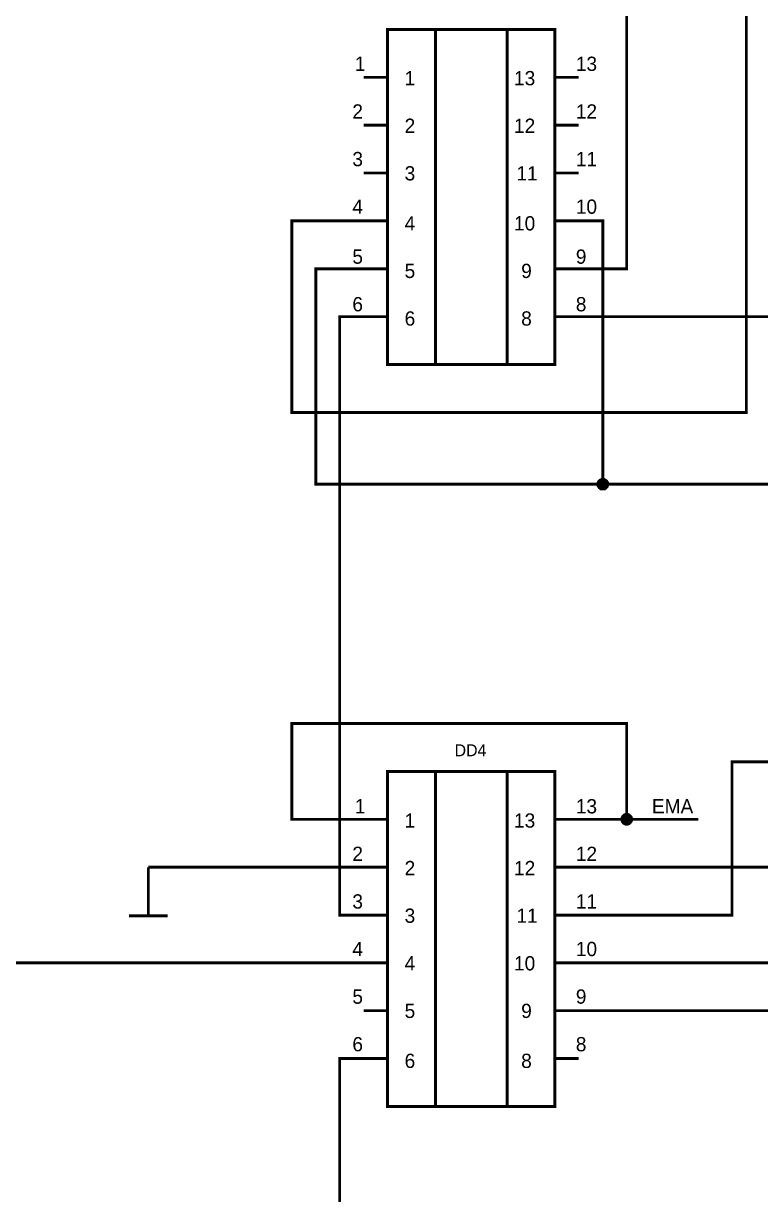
# Model space of a CAD drawing. Header units: millimetres. Extents: x 0 to 841, y 0 to 594.
# Drawn here: x 182 to 259.1, y 110.8 to 233.1 of the extents above; entities that cross this region are included whole.
import ezdxf

# ---------------------------------------------------------------- set-up
doc = ezdxf.new("R2010")
doc.units = ezdxf.units.MM
doc.layers.add('Sheet', color=255, linetype='Continuous')

msp = doc.modelspace()

# ---------------------------------------------------------------- linework, layer by layer
at = {"layer": 'Sheet', "const_width": 0.3}
for points in [[(247.56, 314.99), (265.06, 314.99), (265.06, 134.99), (240.06, 134.99)], [(240.06, 130), (260.06, 130), (260.06, 157.49), (405.02, 157.49), (405.02, 300), (392.52, 300)], [(332.53, 295), (337.53, 295), (337.53, 202.49), (337.53, 107.49), (302.55, 107.49), (215.08, 107.49), (215.08, 125), (217.58, 125)], [(177.59, 274.99), (177.59, 134.99), (217.58, 134.99)], [(305.05, 269.99), (305.05, 242.49), (260.06, 242.49), (260.06, 202.49), (240.06, 202.49)], [(220.08, 264.99), (210.08, 264.99), (210.08, 237.49), (245.06, 237.49), (245.06, 207.5), (240.06, 207.5)], [(240.06, 139.99), (256.06, 139.99), (256.06, 155.99), (413.51, 155.99), (413.51, 264.99)], [(242.56, 255), (257.56, 255), (257.56, 250), (257.56, 192.49), (210.08, 192.49), (210.08, 212.5), (217.58, 212.5)], [(225.08, 232.49), (225.08, 197.49)], [(232.58, 232.49), (232.58, 197.49)], [(220.08, 227.49), (217.58, 227.49)], [(237.56, 227.49), (240.06, 227.49)], [(220.08, 222.49), (217.58, 222.49)], [(237.56, 222.49), (240.06, 222.49)], [(220.08, 217.5), (217.58, 217.5)], [(237.56, 217.5), (240.06, 217.5)], [(217.58, 207.5), (212.58, 207.5), (212.58, 184.99), (242.56, 184.99), (270.06, 184.99), (270.06, 212.5), (280.05, 212.5)], [(220.08, 212.5), (217.58, 212.5)], [(237.56, 212.5), (240.06, 212.5)], [(240.06, 212.5), (242.56, 212.5), (242.56, 184.99)], [(220.08, 207.5), (217.58, 207.5)], [(237.56, 207.5), (240.06, 207.5)], [(217.58, 139.99), (215.08, 139.99), (215.08, 202.49), (217.58, 202.49)], [(220.08, 202.49), (217.58, 202.49)], [(237.56, 202.49), (240.06, 202.49)], [(242.07, 184.99), (242.07, 185.02), (242.07, 185.03), (242.07, 185.07), (242.08, 185.1), (242.08, 185.11), (242.08, 185.14), (242.1, 185.16), (242.1, 185.19), (242.11, 185.21), (242.13, 185.24), (242.14, 185.25), (242.14, 185.27), (242.16, 185.3), (242.18, 185.31), (242.19, 185.33), (242.21, 185.35), (242.22, 185.36), (242.25, 185.38), (242.27, 185.39), (242.28, 185.41), (242.3, 185.42), (242.33, 185.44), (242.35, 185.45), (242.36, 185.45), (242.39, 185.47), (242.41, 185.47), (242.44, 185.49), (242.46, 185.49), (242.49, 185.5), (242.52, 185.5), (242.53, 185.5), (242.56, 185.5)], [(242.07, 184.99), (242.07, 185.02), (242.07, 185.03), (242.07, 185.07), (242.08, 185.1), (242.08, 185.11), (242.08, 185.14), (242.1, 185.16), (242.1, 185.19), (242.11, 185.21), (242.13, 185.24), (242.14, 185.25), (242.14, 185.27), (242.16, 185.3), (242.18, 185.31), (242.19, 185.33), (242.21, 185.35), (242.22, 185.36), (242.25, 185.38), (242.27, 185.39), (242.28, 185.41), (242.3, 185.42), (242.33, 185.44), (242.35, 185.45), (242.36, 185.45), (242.39, 185.47), (242.41, 185.47), (242.44, 185.49), (242.46, 185.49), (242.49, 185.5), (242.52, 185.5), (242.53, 185.5), (242.56, 185.5)], [(242.07, 184.99), (242.07, 185.02), (242.07, 185.03), (242.07, 185.07), (242.08, 185.1), (242.08, 185.11), (242.08, 185.14), (242.1, 185.16), (242.1, 185.19), (242.11, 185.21), (242.13, 185.24), (242.14, 185.25), (242.14, 185.27), (242.16, 185.3), (242.18, 185.31), (242.19, 185.33), (242.21, 185.35), (242.22, 185.36), (242.25, 185.38), (242.27, 185.39), (242.28, 185.41), (242.3, 185.42), (242.33, 185.44), (242.35, 185.45), (242.36, 185.45), (242.39, 185.47), (242.41, 185.47), (242.44, 185.49), (242.46, 185.49), (242.49, 185.5), (242.52, 185.5), (242.53, 185.5), (242.56, 185.5)], [(242.07, 184.99), (242.07, 185.02), (242.07, 185.03), (242.07, 185.07), (242.08, 185.1), (242.08, 185.11), (242.08, 185.14), (242.1, 185.16), (242.1, 185.19), (242.11, 185.21), (242.13, 185.24), (242.14, 185.25), (242.14, 185.27), (242.16, 185.3), (242.18, 185.31), (242.19, 185.33), (242.21, 185.35), (242.22, 185.36), (242.25, 185.38), (242.27, 185.39), (242.28, 185.41), (242.3, 185.42), (242.33, 185.44), (242.35, 185.45), (242.36, 185.45), (242.39, 185.47), (242.41, 185.47), (242.44, 185.49), (242.46, 185.49), (242.49, 185.5), (242.52, 185.5), (242.53, 185.5), (242.56, 185.5)], [(242.07, 184.99), (242.07, 185.02), (242.07, 185.03), (242.07, 185.07), (242.08, 185.1), (242.08, 185.11), (242.08, 185.14), (242.1, 185.16), (242.1, 185.19), (242.11, 185.21), (242.13, 185.24), (242.14, 185.25), (242.14, 185.27), (242.16, 185.3), (242.18, 185.31), (242.19, 185.33), (242.21, 185.35), (242.22, 185.36), (242.25, 185.38), (242.27, 185.39), (242.28, 185.41), (242.3, 185.42), (242.33, 185.44), (242.35, 185.45), (242.36, 185.45), (242.39, 185.47), (242.41, 185.47), (242.44, 185.49), (242.46, 185.49), (242.49, 185.5), (242.52, 185.5), (242.53, 185.5), (242.56, 185.5)], [(242.07, 184.99), (242.07, 185.02), (242.07, 185.03), (242.07, 185.07), (242.08, 185.1), (242.08, 185.11), (242.08, 185.14), (242.1, 185.16), (242.1, 185.19), (242.11, 185.21), (242.13, 185.24), (242.14, 185.25), (242.14, 185.27), (242.16, 185.3), (242.18, 185.31), (242.19, 185.33), (242.21, 185.35), (242.22, 185.36), (242.25, 185.38), (242.27, 185.39), (242.28, 185.41), (242.3, 185.42), (242.33, 185.44), (242.35, 185.45), (242.36, 185.45), (242.39, 185.47), (242.41, 185.47), (242.44, 185.49), (242.46, 185.49), (242.49, 185.5), (242.52, 185.5), (242.53, 185.5), (242.56, 185.5)], [(242.07, 184.99), (242.07, 185.02), (242.07, 185.03), (242.07, 185.07), (242.08, 185.1), (242.08, 185.11), (242.08, 185.14), (242.1, 185.16), (242.1, 185.19), (242.11, 185.21), (242.13, 185.24), (242.14, 185.25), (242.14, 185.27), (242.16, 185.3), (242.18, 185.31), (242.19, 185.33), (242.21, 185.35), (242.22, 185.36), (242.25, 185.38), (242.27, 185.39), (242.28, 185.41), (242.3, 185.42), (242.33, 185.44), (242.35, 185.45), (242.36, 185.45), (242.39, 185.47), (242.41, 185.47), (242.44, 185.49), (242.46, 185.49), (242.49, 185.5), (242.52, 185.5), (242.53, 185.5), (242.56, 185.5)], [(242.07, 184.99), (242.07, 185.02), (242.07, 185.03), (242.07, 185.07), (242.08, 185.1), (242.08, 185.11), (242.08, 185.14), (242.1, 185.16), (242.1, 185.19), (242.11, 185.21), (242.13, 185.24), (242.14, 185.25), (242.14, 185.27), (242.16, 185.3), (242.18, 185.31), (242.19, 185.33), (242.21, 185.35), (242.22, 185.36), (242.25, 185.38), (242.27, 185.39), (242.28, 185.41), (242.3, 185.42), (242.33, 185.44), (242.35, 185.45), (242.36, 185.45), (242.39, 185.47), (242.41, 185.47), (242.44, 185.49), (242.46, 185.49), (242.49, 185.5), (242.52, 185.5), (242.53, 185.5), (242.56, 185.5)], [(242.56, 184.49), (242.53, 184.49), (242.52, 184.49), (242.49, 184.49), (242.46, 184.51), (242.44, 184.51), (242.41, 184.51), (242.39, 184.52), (242.36, 184.52), (242.35, 184.54), (242.33, 184.55), (242.3, 184.57), (242.28, 184.57), (242.27, 184.58), (242.25, 184.6), (242.22, 184.62), (242.21, 184.63), (242.19, 184.65), (242.18, 184.68), (242.16, 184.69), (242.14, 184.71), (242.14, 184.72), (242.13, 184.76), (242.11, 184.77), (242.1, 184.79), (242.1, 184.82), (242.08, 184.83), (242.08, 184.86), (242.08, 184.88), (242.07, 184.91), (242.07, 184.94), (242.07, 184.96), (242.07, 184.99)], [(242.07, 184.99), (242.07, 184.99)], [(242.56, 184.49), (242.53, 184.49), (242.52, 184.49), (242.49, 184.49), (242.46, 184.51), (242.44, 184.51), (242.41, 184.51), (242.39, 184.52), (242.36, 184.52), (242.35, 184.54), (242.33, 184.55), (242.3, 184.57), (242.28, 184.57), (242.27, 184.58), (242.25, 184.6), (242.22, 184.62), (242.21, 184.63), (242.19, 184.65), (242.18, 184.68), (242.16, 184.69), (242.14, 184.71), (242.14, 184.72), (242.13, 184.76), (242.11, 184.77), (242.1, 184.79), (242.1, 184.82), (242.08, 184.83), (242.08, 184.86), (242.08, 184.88), (242.07, 184.91), (242.07, 184.94), (242.07, 184.96), (242.07, 184.99)], [(242.07, 184.99), (242.07, 184.99)], [(242.56, 184.49), (242.53, 184.49), (242.52, 184.49), (242.49, 184.49), (242.46, 184.51), (242.44, 184.51), (242.41, 184.51), (242.39, 184.52), (242.36, 184.52), (242.35, 184.54), (242.33, 184.55), (242.3, 184.57), (242.28, 184.57), (242.27, 184.58), (242.25, 184.6), (242.22, 184.62), (242.21, 184.63), (242.19, 184.65), (242.18, 184.68), (242.16, 184.69), (242.14, 184.71), (242.14, 184.72), (242.13, 184.76), (242.11, 184.77), (242.1, 184.79), (242.1, 184.82), (242.08, 184.83), (242.08, 184.86), (242.08, 184.88), (242.07, 184.91), (242.07, 184.94), (242.07, 184.96), (242.07, 184.99)], [(242.07, 184.99), (242.07, 184.99)], [(242.56, 184.49), (242.53, 184.49), (242.52, 184.49), (242.49, 184.49), (242.46, 184.51), (242.44, 184.51), (242.41, 184.51), (242.39, 184.52), (242.36, 184.52), (242.35, 184.54), (242.33, 184.55), (242.3, 184.57), (242.28, 184.57), (242.27, 184.58), (242.25, 184.6), (242.22, 184.62), (242.21, 184.63), (242.19, 184.65), (242.18, 184.68), (242.16, 184.69), (242.14, 184.71), (242.14, 184.72), (242.13, 184.76), (242.11, 184.77), (242.1, 184.79), (242.1, 184.82), (242.08, 184.83), (242.08, 184.86), (242.08, 184.88), (242.07, 184.91), (242.07, 184.94), (242.07, 184.96), (242.07, 184.99)], [(242.07, 184.99), (242.07, 184.99)], [(242.56, 184.49), (242.53, 184.49), (242.52, 184.49), (242.49, 184.49), (242.46, 184.51), (242.44, 184.51), (242.41, 184.51), (242.39, 184.52), (242.36, 184.52), (242.35, 184.54), (242.33, 184.55), (242.3, 184.57), (242.28, 184.57), (242.27, 184.58), (242.25, 184.6), (242.22, 184.62), (242.21, 184.63), (242.19, 184.65), (242.18, 184.68), (242.16, 184.69), (242.14, 184.71), (242.14, 184.72), (242.13, 184.76), (242.11, 184.77), (242.1, 184.79), (242.1, 184.82), (242.08, 184.83), (242.08, 184.86), (242.08, 184.88), (242.07, 184.91), (242.07, 184.94), (242.07, 184.96), (242.07, 184.99)], [(242.07, 184.99), (242.07, 184.99)], [(242.56, 184.49), (242.53, 184.49), (242.52, 184.49), (242.49, 184.49), (242.46, 184.51), (242.44, 184.51), (242.41, 184.51), (242.39, 184.52), (242.36, 184.52), (242.35, 184.54), (242.33, 184.55), (242.3, 184.57), (242.28, 184.57), (242.27, 184.58), (242.25, 184.6), (242.22, 184.62), (242.21, 184.63), (242.19, 184.65), (242.18, 184.68), (242.16, 184.69), (242.14, 184.71), (242.14, 184.72), (242.13, 184.76), (242.11, 184.77), (242.1, 184.79), (242.1, 184.82), (242.08, 184.83), (242.08, 184.86), (242.08, 184.88), (242.07, 184.91), (242.07, 184.94), (242.07, 184.96), (242.07, 184.99)], [(242.07, 184.99), (242.07, 184.99)], [(242.56, 184.49), (242.53, 184.49), (242.52, 184.49), (242.49, 184.49), (242.46, 184.51), (242.44, 184.51), (242.41, 184.51), (242.39, 184.52), (242.36, 184.52), (242.35, 184.54), (242.33, 184.55), (242.3, 184.57), (242.28, 184.57), (242.27, 184.58), (242.25, 184.6), (242.22, 184.62), (242.21, 184.63), (242.19, 184.65), (242.18, 184.68), (242.16, 184.69), (242.14, 184.71), (242.14, 184.72), (242.13, 184.76), (242.11, 184.77), (242.1, 184.79), (242.1, 184.82), (242.08, 184.83), (242.08, 184.86), (242.08, 184.88), (242.07, 184.91), (242.07, 184.94), (242.07, 184.96), (242.07, 184.99)], [(242.07, 184.99), (242.07, 184.99)], [(242.56, 184.49), (242.53, 184.49), (242.52, 184.49), (242.49, 184.49), (242.46, 184.51), (242.44, 184.51), (242.41, 184.51), (242.39, 184.52), (242.36, 184.52), (242.35, 184.54), (242.33, 184.55), (242.3, 184.57), (242.28, 184.57), (242.27, 184.58), (242.25, 184.6), (242.22, 184.62), (242.21, 184.63), (242.19, 184.65), (242.18, 184.68), (242.16, 184.69), (242.14, 184.71), (242.14, 184.72), (242.13, 184.76), (242.11, 184.77), (242.1, 184.79), (242.1, 184.82), (242.08, 184.83), (242.08, 184.86), (242.08, 184.88), (242.07, 184.91), (242.07, 184.94), (242.07, 184.96), (242.07, 184.99)], [(242.07, 184.99), (242.07, 184.99)], [(242.56, 185.5), (242.56, 185.5)], [(242.56, 185.5), (242.59, 185.5), (242.61, 185.5), (242.64, 185.5), (242.67, 185.49), (242.69, 185.49), (242.72, 185.47), (242.73, 185.47), (242.77, 185.45), (242.78, 185.45), (242.81, 185.44), (242.83, 185.42), (242.84, 185.41), (242.87, 185.39), (242.89, 185.38), (242.91, 185.36), (242.92, 185.35), (242.94, 185.33), (242.95, 185.31), (242.97, 185.3), (242.98, 185.27), (243, 185.25), (243.01, 185.24), (243.03, 185.21), (243.03, 185.19), (243.05, 185.16), (243.05, 185.14), (243.06, 185.11), (243.06, 185.1), (243.08, 185.07), (243.08, 185.03), (243.08, 185.02), (243.08, 184.99)], [(242.56, 185.5), (242.56, 185.5)], [(242.56, 185.5), (242.59, 185.5), (242.61, 185.5), (242.64, 185.5), (242.67, 185.49), (242.69, 185.49), (242.72, 185.47), (242.73, 185.47), (242.77, 185.45), (242.78, 185.45), (242.81, 185.44), (242.83, 185.42), (242.84, 185.41), (242.87, 185.39), (242.89, 185.38), (242.91, 185.36), (242.92, 185.35), (242.94, 185.33), (242.95, 185.31), (242.97, 185.3), (242.98, 185.27), (243, 185.25), (243.01, 185.24), (243.03, 185.21), (243.03, 185.19), (243.05, 185.16), (243.05, 185.14), (243.06, 185.11), (243.06, 185.1), (243.08, 185.07), (243.08, 185.03), (243.08, 185.02), (243.08, 184.99)], [(242.56, 185.5), (242.56, 185.5)], [(242.56, 185.5), (242.59, 185.5), (242.61, 185.5), (242.64, 185.5), (242.67, 185.49), (242.69, 185.49), (242.72, 185.47), (242.73, 185.47), (242.77, 185.45), (242.78, 185.45), (242.81, 185.44), (242.83, 185.42), (242.84, 185.41), (242.87, 185.39), (242.89, 185.38), (242.91, 185.36), (242.92, 185.35), (242.94, 185.33), (242.95, 185.31), (242.97, 185.3), (242.98, 185.27), (243, 185.25), (243.01, 185.24), (243.03, 185.21), (243.03, 185.19), (243.05, 185.16), (243.05, 185.14), (243.06, 185.11), (243.06, 185.1), (243.08, 185.07), (243.08, 185.03), (243.08, 185.02), (243.08, 184.99)], [(242.56, 185.5), (242.56, 185.5)], [(242.56, 185.5), (242.59, 185.5), (242.61, 185.5), (242.64, 185.5), (242.67, 185.49), (242.69, 185.49), (242.72, 185.47), (242.73, 185.47), (242.77, 185.45), (242.78, 185.45), (242.81, 185.44), (242.83, 185.42), (242.84, 185.41), (242.87, 185.39), (242.89, 185.38), (242.91, 185.36), (242.92, 185.35), (242.94, 185.33), (242.95, 185.31), (242.97, 185.3), (242.98, 185.27), (243, 185.25), (243.01, 185.24), (243.03, 185.21), (243.03, 185.19), (243.05, 185.16), (243.05, 185.14), (243.06, 185.11), (243.06, 185.1), (243.08, 185.07), (243.08, 185.03), (243.08, 185.02), (243.08, 184.99)], [(242.56, 185.5), (242.56, 185.5)], [(242.56, 185.5), (242.59, 185.5), (242.61, 185.5), (242.64, 185.5), (242.67, 185.49), (242.69, 185.49), (242.72, 185.47), (242.73, 185.47), (242.77, 185.45), (242.78, 185.45), (242.81, 185.44), (242.83, 185.42), (242.84, 185.41), (242.87, 185.39), (242.89, 185.38), (242.91, 185.36), (242.92, 185.35), (242.94, 185.33), (242.95, 185.31), (242.97, 185.3), (242.98, 185.27), (243, 185.25), (243.01, 185.24), (243.03, 185.21), (243.03, 185.19), (243.05, 185.16), (243.05, 185.14), (243.06, 185.11), (243.06, 185.1), (243.08, 185.07), (243.08, 185.03), (243.08, 185.02), (243.08, 184.99)], [(242.56, 185.5), (242.56, 185.5)], [(242.56, 185.5), (242.59, 185.5), (242.61, 185.5), (242.64, 185.5), (242.67, 185.49), (242.69, 185.49), (242.72, 185.47), (242.73, 185.47), (242.77, 185.45), (242.78, 185.45), (242.81, 185.44), (242.83, 185.42), (242.84, 185.41), (242.87, 185.39), (242.89, 185.38), (242.91, 185.36), (242.92, 185.35), (242.94, 185.33), (242.95, 185.31), (242.97, 185.3), (242.98, 185.27), (243, 185.25), (243.01, 185.24), (243.03, 185.21), (243.03, 185.19), (243.05, 185.16), (243.05, 185.14), (243.06, 185.11), (243.06, 185.1), (243.08, 185.07), (243.08, 185.03), (243.08, 185.02), (243.08, 184.99)], [(242.56, 185.5), (242.56, 185.5)], [(242.56, 185.5), (242.59, 185.5), (242.61, 185.5), (242.64, 185.5), (242.67, 185.49), (242.69, 185.49), (242.72, 185.47), (242.73, 185.47), (242.77, 185.45), (242.78, 185.45), (242.81, 185.44), (242.83, 185.42), (242.84, 185.41), (242.87, 185.39), (242.89, 185.38), (242.91, 185.36), (242.92, 185.35), (242.94, 185.33), (242.95, 185.31), (242.97, 185.3), (242.98, 185.27), (243, 185.25), (243.01, 185.24), (243.03, 185.21), (243.03, 185.19), (243.05, 185.16), (243.05, 185.14), (243.06, 185.11), (243.06, 185.1), (243.08, 185.07), (243.08, 185.03), (243.08, 185.02), (243.08, 184.99)], [(242.56, 185.5), (242.56, 185.5)], [(242.56, 185.5), (242.59, 185.5), (242.61, 185.5), (242.64, 185.5), (242.67, 185.49), (242.69, 185.49), (242.72, 185.47), (242.73, 185.47), (242.77, 185.45), (242.78, 185.45), (242.81, 185.44), (242.83, 185.42), (242.84, 185.41), (242.87, 185.39), (242.89, 185.38), (242.91, 185.36), (242.92, 185.35), (242.94, 185.33), (242.95, 185.31), (242.97, 185.3), (242.98, 185.27), (243, 185.25), (243.01, 185.24), (243.03, 185.21), (243.03, 185.19), (243.05, 185.16), (243.05, 185.14), (243.06, 185.11), (243.06, 185.1), (243.08, 185.07), (243.08, 185.03), (243.08, 185.02), (243.08, 184.99)], [(243.08, 184.99), (243.08, 184.96), (243.08, 184.94), (243.08, 184.91), (243.06, 184.88), (243.06, 184.86), (243.05, 184.83), (243.05, 184.82), (243.03, 184.79), (243.03, 184.77), (243.01, 184.76), (243, 184.72), (242.98, 184.71), (242.97, 184.69), (242.95, 184.68), (242.94, 184.65), (242.92, 184.63), (242.91, 184.62), (242.89, 184.6), (242.87, 184.58), (242.84, 184.57), (242.83, 184.57), (242.81, 184.55), (242.78, 184.54), (242.77, 184.52), (242.73, 184.52), (242.72, 184.51), (242.69, 184.51), (242.67, 184.51), (242.64, 184.49), (242.61, 184.49), (242.59, 184.49), (242.56, 184.49)], [(243.08, 184.99), (243.08, 184.96), (243.08, 184.94), (243.08, 184.91), (243.06, 184.88), (243.06, 184.86), (243.05, 184.83), (243.05, 184.82), (243.03, 184.79), (243.03, 184.77), (243.01, 184.76), (243, 184.72), (242.98, 184.71), (242.97, 184.69), (242.95, 184.68), (242.94, 184.65), (242.92, 184.63), (242.91, 184.62), (242.89, 184.6), (242.87, 184.58), (242.84, 184.57), (242.83, 184.57), (242.81, 184.55), (242.78, 184.54), (242.77, 184.52), (242.73, 184.52), (242.72, 184.51), (242.69, 184.51), (242.67, 184.51), (242.64, 184.49), (242.61, 184.49), (242.59, 184.49), (242.56, 184.49)], [(243.08, 184.99), (243.08, 184.96), (243.08, 184.94), (243.08, 184.91), (243.06, 184.88), (243.06, 184.86), (243.05, 184.83), (243.05, 184.82), (243.03, 184.79), (243.03, 184.77), (243.01, 184.76), (243, 184.72), (242.98, 184.71), (242.97, 184.69), (242.95, 184.68), (242.94, 184.65), (242.92, 184.63), (242.91, 184.62), (242.89, 184.6), (242.87, 184.58), (242.84, 184.57), (242.83, 184.57), (242.81, 184.55), (242.78, 184.54), (242.77, 184.52), (242.73, 184.52), (242.72, 184.51), (242.69, 184.51), (242.67, 184.51), (242.64, 184.49), (242.61, 184.49), (242.59, 184.49), (242.56, 184.49)], [(243.08, 184.99), (243.08, 184.96), (243.08, 184.94), (243.08, 184.91), (243.06, 184.88), (243.06, 184.86), (243.05, 184.83), (243.05, 184.82), (243.03, 184.79), (243.03, 184.77), (243.01, 184.76), (243, 184.72), (242.98, 184.71), (242.97, 184.69), (242.95, 184.68), (242.94, 184.65), (242.92, 184.63), (242.91, 184.62), (242.89, 184.6), (242.87, 184.58), (242.84, 184.57), (242.83, 184.57), (242.81, 184.55), (242.78, 184.54), (242.77, 184.52), (242.73, 184.52), (242.72, 184.51), (242.69, 184.51), (242.67, 184.51), (242.64, 184.49), (242.61, 184.49), (242.59, 184.49), (242.56, 184.49)], [(243.08, 184.99), (243.08, 184.96), (243.08, 184.94), (243.08, 184.91), (243.06, 184.88), (243.06, 184.86), (243.05, 184.83), (243.05, 184.82), (243.03, 184.79), (243.03, 184.77), (243.01, 184.76), (243, 184.72), (242.98, 184.71), (242.97, 184.69), (242.95, 184.68), (242.94, 184.65), (242.92, 184.63), (242.91, 184.62), (242.89, 184.6), (242.87, 184.58), (242.84, 184.57), (242.83, 184.57), (242.81, 184.55), (242.78, 184.54), (242.77, 184.52), (242.73, 184.52), (242.72, 184.51), (242.69, 184.51), (242.67, 184.51), (242.64, 184.49), (242.61, 184.49), (242.59, 184.49), (242.56, 184.49)], [(243.08, 184.99), (243.08, 184.96), (243.08, 184.94), (243.08, 184.91), (243.06, 184.88), (243.06, 184.86), (243.05, 184.83), (243.05, 184.82), (243.03, 184.79), (243.03, 184.77), (243.01, 184.76), (243, 184.72), (242.98, 184.71), (242.97, 184.69), (242.95, 184.68), (242.94, 184.65), (242.92, 184.63), (242.91, 184.62), (242.89, 184.6), (242.87, 184.58), (242.84, 184.57), (242.83, 184.57), (242.81, 184.55), (242.78, 184.54), (242.77, 184.52), (242.73, 184.52), (242.72, 184.51), (242.69, 184.51), (242.67, 184.51), (242.64, 184.49), (242.61, 184.49), (242.59, 184.49), (242.56, 184.49)], [(243.08, 184.99), (243.08, 184.96), (243.08, 184.94), (243.08, 184.91), (243.06, 184.88), (243.06, 184.86), (243.05, 184.83), (243.05, 184.82), (243.03, 184.79), (243.03, 184.77), (243.01, 184.76), (243, 184.72), (242.98, 184.71), (242.97, 184.69), (242.95, 184.68), (242.94, 184.65), (242.92, 184.63), (242.91, 184.62), (242.89, 184.6), (242.87, 184.58), (242.84, 184.57), (242.83, 184.57), (242.81, 184.55), (242.78, 184.54), (242.77, 184.52), (242.73, 184.52), (242.72, 184.51), (242.69, 184.51), (242.67, 184.51), (242.64, 184.49), (242.61, 184.49), (242.59, 184.49), (242.56, 184.49)], [(243.08, 184.99), (243.08, 184.96), (243.08, 184.94), (243.08, 184.91), (243.06, 184.88), (243.06, 184.86), (243.05, 184.83), (243.05, 184.82), (243.03, 184.79), (243.03, 184.77), (243.01, 184.76), (243, 184.72), (242.98, 184.71), (242.97, 184.69), (242.95, 184.68), (242.94, 184.65), (242.92, 184.63), (242.91, 184.62), (242.89, 184.6), (242.87, 184.58), (242.84, 184.57), (242.83, 184.57), (242.81, 184.55), (242.78, 184.54), (242.77, 184.52), (242.73, 184.52), (242.72, 184.51), (242.69, 184.51), (242.67, 184.51), (242.64, 184.49), (242.61, 184.49), (242.59, 184.49), (242.56, 184.49)], [(243.08, 184.99), (243.08, 184.99), (243.08, 184.99), (243.08, 184.99), (243.08, 184.99), (243.08, 184.99), (243.08, 184.99), (243.08, 184.99), (243.08, 184.99), (243.08, 184.99), (243.08, 184.99), (243.08, 184.99), (243.08, 184.99), (243.08, 184.99), (243.08, 184.99), (243.08, 184.99), (243.08, 184.99), (243.08, 184.99), (243.08, 184.99), (243.08, 184.99), (243.08, 184.99), (243.08, 184.99), (243.08, 184.99), (243.08, 184.99), (243.08, 184.99), (243.08, 184.99), (243.08, 184.99), (243.08, 184.99), (243.08, 184.99), (243.08, 184.99), (243.08, 184.99), (243.08, 184.99), (243.08, 184.99)], [(243.08, 184.99), (243.08, 184.99)], [(243.08, 184.99), (243.08, 184.99), (243.08, 184.99), (243.08, 184.99), (243.08, 184.99), (243.08, 184.99), (243.08, 184.99), (243.08, 184.99), (243.08, 184.99), (243.08, 184.99), (243.08, 184.99), (243.08, 184.99), (243.08, 184.99), (243.08, 184.99), (243.08, 184.99), (243.08, 184.99), (243.08, 184.99), (243.08, 184.99), (243.08, 184.99), (243.08, 184.99), (243.08, 184.99), (243.08, 184.99), (243.08, 184.99), (243.08, 184.99), (243.08, 184.99), (243.08, 184.99), (243.08, 184.99), (243.08, 184.99), (243.08, 184.99), (243.08, 184.99), (243.08, 184.99), (243.08, 184.99), (243.08, 184.99)], [(243.08, 184.99), (243.08, 184.99)], [(243.08, 184.99), (243.08, 184.99), (243.08, 184.99), (243.08, 184.99), (243.08, 184.99), (243.08, 184.99), (243.08, 184.99), (243.08, 184.99), (243.08, 184.99), (243.08, 184.99), (243.08, 184.99), (243.08, 184.99), (243.08, 184.99), (243.08, 184.99), (243.08, 184.99), (243.08, 184.99), (243.08, 184.99), (243.08, 184.99), (243.08, 184.99), (243.08, 184.99), (243.08, 184.99), (243.08, 184.99), (243.08, 184.99), (243.08, 184.99), (243.08, 184.99), (243.08, 184.99), (243.08, 184.99), (243.08, 184.99), (243.08, 184.99), (243.08, 184.99), (243.08, 184.99), (243.08, 184.99), (243.08, 184.99)], [(243.08, 184.99), (243.08, 184.99)], [(243.08, 184.99), (243.08, 184.99), (243.08, 184.99), (243.08, 184.99), (243.08, 184.99), (243.08, 184.99), (243.08, 184.99), (243.08, 184.99), (243.08, 184.99), (243.08, 184.99), (243.08, 184.99), (243.08, 184.99), (243.08, 184.99), (243.08, 184.99), (243.08, 184.99), (243.08, 184.99), (243.08, 184.99), (243.08, 184.99), (243.08, 184.99), (243.08, 184.99), (243.08, 184.99), (243.08, 184.99), (243.08, 184.99), (243.08, 184.99), (243.08, 184.99), (243.08, 184.99), (243.08, 184.99), (243.08, 184.99), (243.08, 184.99), (243.08, 184.99), (243.08, 184.99), (243.08, 184.99), (243.08, 184.99)], [(243.08, 184.99), (243.08, 184.99)], [(243.08, 184.99), (243.08, 184.99), (243.08, 184.99), (243.08, 184.99), (243.08, 184.99), (243.08, 184.99), (243.08, 184.99), (243.08, 184.99), (243.08, 184.99), (243.08, 184.99), (243.08, 184.99), (243.08, 184.99), (243.08, 184.99), (243.08, 184.99), (243.08, 184.99), (243.08, 184.99), (243.08, 184.99), (243.08, 184.99), (243.08, 184.99), (243.08, 184.99), (243.08, 184.99), (243.08, 184.99), (243.08, 184.99), (243.08, 184.99), (243.08, 184.99), (243.08, 184.99), (243.08, 184.99), (243.08, 184.99), (243.08, 184.99), (243.08, 184.99), (243.08, 184.99), (243.08, 184.99), (243.08, 184.99)], [(243.08, 184.99), (243.08, 184.99)], [(243.08, 184.99), (243.08, 184.99), (243.08, 184.99), (243.08, 184.99), (243.08, 184.99), (243.08, 184.99), (243.08, 184.99), (243.08, 184.99), (243.08, 184.99), (243.08, 184.99), (243.08, 184.99), (243.08, 184.99), (243.08, 184.99), (243.08, 184.99), (243.08, 184.99), (243.08, 184.99), (243.08, 184.99), (243.08, 184.99), (243.08, 184.99), (243.08, 184.99), (243.08, 184.99), (243.08, 184.99), (243.08, 184.99), (243.08, 184.99), (243.08, 184.99), (243.08, 184.99), (243.08, 184.99), (243.08, 184.99), (243.08, 184.99), (243.08, 184.99), (243.08, 184.99), (243.08, 184.99), (243.08, 184.99)], [(243.08, 184.99), (243.08, 184.99)], [(243.08, 184.99), (243.08, 184.99), (243.08, 184.99), (243.08, 184.99), (243.08, 184.99), (243.08, 184.99), (243.08, 184.99), (243.08, 184.99), (243.08, 184.99), (243.08, 184.99), (243.08, 184.99), (243.08, 184.99), (243.08, 184.99), (243.08, 184.99), (243.08, 184.99), (243.08, 184.99), (243.08, 184.99), (243.08, 184.99), (243.08, 184.99), (243.08, 184.99), (243.08, 184.99), (243.08, 184.99), (243.08, 184.99), (243.08, 184.99), (243.08, 184.99), (243.08, 184.99), (243.08, 184.99), (243.08, 184.99), (243.08, 184.99), (243.08, 184.99), (243.08, 184.99), (243.08, 184.99), (243.08, 184.99)], [(243.08, 184.99), (243.08, 184.99)], [(243.08, 184.99), (243.08, 184.99), (243.08, 184.99), (243.08, 184.99), (243.08, 184.99), (243.08, 184.99), (243.08, 184.99), (243.08, 184.99), (243.08, 184.99), (243.08, 184.99), (243.08, 184.99), (243.08, 184.99), (243.08, 184.99), (243.08, 184.99), (243.08, 184.99), (243.08, 184.99), (243.08, 184.99), (243.08, 184.99), (243.08, 184.99), (243.08, 184.99), (243.08, 184.99), (243.08, 184.99), (243.08, 184.99), (243.08, 184.99), (243.08, 184.99), (243.08, 184.99), (243.08, 184.99), (243.08, 184.99), (243.08, 184.99), (243.08, 184.99), (243.08, 184.99), (243.08, 184.99), (243.08, 184.99)], [(243.08, 184.99), (243.08, 184.99)], [(245.06, 149.99), (245.06, 159.99), (210.08, 159.99), (210.08, 149.99), (217.58, 149.99)], [(225.08, 154.99), (225.08, 120)], [(232.58, 154.99), (232.58, 120)], [(244.57, 149.99), (244.57, 150.02), (244.57, 150.04), (244.57, 150.07), (244.58, 150.1), (244.58, 150.12), (244.58, 150.15), (244.6, 150.16), (244.6, 150.19), (244.61, 150.21), (244.63, 150.24), (244.64, 150.26), (244.64, 150.27), (244.66, 150.3), (244.68, 150.32), (244.69, 150.33), (244.71, 150.35), (244.72, 150.36), (244.75, 150.38), (244.77, 150.4), (244.78, 150.41), (244.8, 150.43), (244.83, 150.44), (244.85, 150.46), (244.86, 150.46), (244.89, 150.47), (244.91, 150.47), (244.94, 150.49), (244.96, 150.49), (244.99, 150.5), (245.02, 150.5), (245.03, 150.5), (245.06, 150.5)], [(244.57, 149.99), (244.57, 150.02), (244.57, 150.04), (244.57, 150.07), (244.58, 150.1), (244.58, 150.12), (244.58, 150.15), (244.6, 150.16), (244.6, 150.19), (244.61, 150.21), (244.63, 150.24), (244.64, 150.26), (244.64, 150.27), (244.66, 150.3), (244.68, 150.32), (244.69, 150.33), (244.71, 150.35), (244.72, 150.36), (244.75, 150.38), (244.77, 150.4), (244.78, 150.41), (244.8, 150.43), (244.83, 150.44), (244.85, 150.46), (244.86, 150.46), (244.89, 150.47), (244.91, 150.47), (244.94, 150.49), (244.96, 150.49), (244.99, 150.5), (245.02, 150.5), (245.03, 150.5), (245.06, 150.5)], [(244.57, 149.99), (244.57, 150.02), (244.57, 150.04), (244.57, 150.07), (244.58, 150.1), (244.58, 150.12), (244.58, 150.15), (244.6, 150.16), (244.6, 150.19), (244.61, 150.21), (244.63, 150.24), (244.64, 150.26), (244.64, 150.27), (244.66, 150.3), (244.68, 150.32), (244.69, 150.33), (244.71, 150.35), (244.72, 150.36), (244.75, 150.38), (244.77, 150.4), (244.78, 150.41), (244.8, 150.43), (244.83, 150.44), (244.85, 150.46), (244.86, 150.46), (244.89, 150.47), (244.91, 150.47), (244.94, 150.49), (244.96, 150.49), (244.99, 150.5), (245.02, 150.5), (245.03, 150.5), (245.06, 150.5)], [(244.57, 149.99), (244.57, 150.02), (244.57, 150.04), (244.57, 150.07), (244.58, 150.1), (244.58, 150.12), (244.58, 150.15), (244.6, 150.16), (244.6, 150.19), (244.61, 150.21), (244.63, 150.24), (244.64, 150.26), (244.64, 150.27), (244.66, 150.3), (244.68, 150.32), (244.69, 150.33), (244.71, 150.35), (244.72, 150.36), (244.75, 150.38), (244.77, 150.4), (244.78, 150.41), (244.8, 150.43), (244.83, 150.44), (244.85, 150.46), (244.86, 150.46), (244.89, 150.47), (244.91, 150.47), (244.94, 150.49), (244.96, 150.49), (244.99, 150.5), (245.02, 150.5), (245.03, 150.5), (245.06, 150.5)], [(244.57, 149.99), (244.57, 150.02), (244.57, 150.04), (244.57, 150.07), (244.58, 150.1), (244.58, 150.12), (244.58, 150.15), (244.6, 150.16), (244.6, 150.19), (244.61, 150.21), (244.63, 150.24), (244.64, 150.26), (244.64, 150.27), (244.66, 150.3), (244.68, 150.32), (244.69, 150.33), (244.71, 150.35), (244.72, 150.36), (244.75, 150.38), (244.77, 150.4), (244.78, 150.41), (244.8, 150.43), (244.83, 150.44), (244.85, 150.46), (244.86, 150.46), (244.89, 150.47), (244.91, 150.47), (244.94, 150.49), (244.96, 150.49), (244.99, 150.5), (245.02, 150.5), (245.03, 150.5), (245.06, 150.5)], [(244.57, 149.99), (244.57, 150.02), (244.57, 150.04), (244.57, 150.07), (244.58, 150.1), (244.58, 150.12), (244.58, 150.15), (244.6, 150.16), (244.6, 150.19), (244.61, 150.21), (244.63, 150.24), (244.64, 150.26), (244.64, 150.27), (244.66, 150.3), (244.68, 150.32), (244.69, 150.33), (244.71, 150.35), (244.72, 150.36), (244.75, 150.38), (244.77, 150.4), (244.78, 150.41), (244.8, 150.43), (244.83, 150.44), (244.85, 150.46), (244.86, 150.46), (244.89, 150.47), (244.91, 150.47), (244.94, 150.49), (244.96, 150.49), (244.99, 150.5), (245.02, 150.5), (245.03, 150.5), (245.06, 150.5)], [(244.57, 149.99), (244.57, 150.02), (244.57, 150.04), (244.57, 150.07), (244.58, 150.1), (244.58, 150.12), (244.58, 150.15), (244.6, 150.16), (244.6, 150.19), (244.61, 150.21), (244.63, 150.24), (244.64, 150.26), (244.64, 150.27), (244.66, 150.3), (244.68, 150.32), (244.69, 150.33), (244.71, 150.35), (244.72, 150.36), (244.75, 150.38), (244.77, 150.4), (244.78, 150.41), (244.8, 150.43), (244.83, 150.44), (244.85, 150.46), (244.86, 150.46), (244.89, 150.47), (244.91, 150.47), (244.94, 150.49), (244.96, 150.49), (244.99, 150.5), (245.02, 150.5), (245.03, 150.5), (245.06, 150.5)], [(244.57, 149.99), (244.57, 150.02), (244.57, 150.04), (244.57, 150.07), (244.58, 150.1), (244.58, 150.12), (244.58, 150.15), (244.6, 150.16), (244.6, 150.19), (244.61, 150.21), (244.63, 150.24), (244.64, 150.26), (244.64, 150.27), (244.66, 150.3), (244.68, 150.32), (244.69, 150.33), (244.71, 150.35), (244.72, 150.36), (244.75, 150.38), (244.77, 150.4), (244.78, 150.41), (244.8, 150.43), (244.83, 150.44), (244.85, 150.46), (244.86, 150.46), (244.89, 150.47), (244.91, 150.47), (244.94, 150.49), (244.96, 150.49), (244.99, 150.5), (245.02, 150.5), (245.03, 150.5), (245.06, 150.5)], [(245.06, 150.5), (245.06, 150.5)], [(245.06, 150.5), (245.09, 150.5), (245.11, 150.5), (245.14, 150.5), (245.17, 150.49), (245.19, 150.49), (245.22, 150.47), (245.23, 150.47), (245.27, 150.46), (245.28, 150.46), (245.31, 150.44), (245.33, 150.43), (245.34, 150.41), (245.37, 150.4), (245.39, 150.38), (245.41, 150.36), (245.42, 150.35), (245.44, 150.33), (245.45, 150.32), (245.47, 150.3), (245.48, 150.27), (245.5, 150.26), (245.51, 150.24), (245.53, 150.21), (245.53, 150.19), (245.55, 150.16), (245.55, 150.15), (245.56, 150.12), (245.56, 150.1), (245.58, 150.07), (245.58, 150.04), (245.58, 150.02), (245.58, 149.99)], [(245.06, 150.5), (245.06, 150.5)], [(245.06, 150.5), (245.09, 150.5), (245.11, 150.5), (245.14, 150.5), (245.17, 150.49), (245.19, 150.49), (245.22, 150.47), (245.23, 150.47), (245.27, 150.46), (245.28, 150.46), (245.31, 150.44), (245.33, 150.43), (245.34, 150.41), (245.37, 150.4), (245.39, 150.38), (245.41, 150.36), (245.42, 150.35), (245.44, 150.33), (245.45, 150.32), (245.47, 150.3), (245.48, 150.27), (245.5, 150.26), (245.51, 150.24), (245.53, 150.21), (245.53, 150.19), (245.55, 150.16), (245.55, 150.15), (245.56, 150.12), (245.56, 150.1), (245.58, 150.07), (245.58, 150.04), (245.58, 150.02), (245.58, 149.99)], [(245.06, 150.5), (245.06, 150.5)], [(245.06, 150.5), (245.09, 150.5), (245.11, 150.5), (245.14, 150.5), (245.17, 150.49), (245.19, 150.49), (245.22, 150.47), (245.23, 150.47), (245.27, 150.46), (245.28, 150.46), (245.31, 150.44), (245.33, 150.43), (245.34, 150.41), (245.37, 150.4), (245.39, 150.38), (245.41, 150.36), (245.42, 150.35), (245.44, 150.33), (245.45, 150.32), (245.47, 150.3), (245.48, 150.27), (245.5, 150.26), (245.51, 150.24), (245.53, 150.21), (245.53, 150.19), (245.55, 150.16), (245.55, 150.15), (245.56, 150.12), (245.56, 150.1), (245.58, 150.07), (245.58, 150.04), (245.58, 150.02), (245.58, 149.99)], [(245.06, 150.5), (245.06, 150.5)], [(245.06, 150.5), (245.09, 150.5), (245.11, 150.5), (245.14, 150.5), (245.17, 150.49), (245.19, 150.49), (245.22, 150.47), (245.23, 150.47), (245.27, 150.46), (245.28, 150.46), (245.31, 150.44), (245.33, 150.43), (245.34, 150.41), (245.37, 150.4), (245.39, 150.38), (245.41, 150.36), (245.42, 150.35), (245.44, 150.33), (245.45, 150.32), (245.47, 150.3), (245.48, 150.27), (245.5, 150.26), (245.51, 150.24), (245.53, 150.21), (245.53, 150.19), (245.55, 150.16), (245.55, 150.15), (245.56, 150.12), (245.56, 150.1), (245.58, 150.07), (245.58, 150.04), (245.58, 150.02), (245.58, 149.99)], [(245.06, 150.5), (245.06, 150.5)], [(245.06, 150.5), (245.09, 150.5), (245.11, 150.5), (245.14, 150.5), (245.17, 150.49), (245.19, 150.49), (245.22, 150.47), (245.23, 150.47), (245.27, 150.46), (245.28, 150.46), (245.31, 150.44), (245.33, 150.43), (245.34, 150.41), (245.37, 150.4), (245.39, 150.38), (245.41, 150.36), (245.42, 150.35), (245.44, 150.33), (245.45, 150.32), (245.47, 150.3), (245.48, 150.27), (245.5, 150.26), (245.51, 150.24), (245.53, 150.21), (245.53, 150.19), (245.55, 150.16), (245.55, 150.15), (245.56, 150.12), (245.56, 150.1), (245.58, 150.07), (245.58, 150.04), (245.58, 150.02), (245.58, 149.99)], [(245.06, 150.5), (245.06, 150.5)], [(245.06, 150.5), (245.09, 150.5), (245.11, 150.5), (245.14, 150.5), (245.17, 150.49), (245.19, 150.49), (245.22, 150.47), (245.23, 150.47), (245.27, 150.46), (245.28, 150.46), (245.31, 150.44), (245.33, 150.43), (245.34, 150.41), (245.37, 150.4), (245.39, 150.38), (245.41, 150.36), (245.42, 150.35), (245.44, 150.33), (245.45, 150.32), (245.47, 150.3), (245.48, 150.27), (245.5, 150.26), (245.51, 150.24), (245.53, 150.21), (245.53, 150.19), (245.55, 150.16), (245.55, 150.15), (245.56, 150.12), (245.56, 150.1), (245.58, 150.07), (245.58, 150.04), (245.58, 150.02), (245.58, 149.99)], [(245.06, 150.5), (245.06, 150.5)], [(245.06, 150.5), (245.09, 150.5), (245.11, 150.5), (245.14, 150.5), (245.17, 150.49), (245.19, 150.49), (245.22, 150.47), (245.23, 150.47), (245.27, 150.46), (245.28, 150.46), (245.31, 150.44), (245.33, 150.43), (245.34, 150.41), (245.37, 150.4), (245.39, 150.38), (245.41, 150.36), (245.42, 150.35), (245.44, 150.33), (245.45, 150.32), (245.47, 150.3), (245.48, 150.27), (245.5, 150.26), (245.51, 150.24), (245.53, 150.21), (245.53, 150.19), (245.55, 150.16), (245.55, 150.15), (245.56, 150.12), (245.56, 150.1), (245.58, 150.07), (245.58, 150.04), (245.58, 150.02), (245.58, 149.99)], [(245.06, 150.5), (245.06, 150.5)], [(245.06, 150.5), (245.09, 150.5), (245.11, 150.5), (245.14, 150.5), (245.17, 150.49), (245.19, 150.49), (245.22, 150.47), (245.23, 150.47), (245.27, 150.46), (245.28, 150.46), (245.31, 150.44), (245.33, 150.43), (245.34, 150.41), (245.37, 150.4), (245.39, 150.38), (245.41, 150.36), (245.42, 150.35), (245.44, 150.33), (245.45, 150.32), (245.47, 150.3), (245.48, 150.27), (245.5, 150.26), (245.51, 150.24), (245.53, 150.21), (245.53, 150.19), (245.55, 150.16), (245.55, 150.15), (245.56, 150.12), (245.56, 150.1), (245.58, 150.07), (245.58, 150.04), (245.58, 150.02), (245.58, 149.99)], [(220.08, 149.99), (217.58, 149.99)], [(237.56, 149.99), (240.06, 149.99)], [(240.06, 149.99), (245.06, 149.99), (252.56, 149.99)], [(245.06, 149.48), (245.03, 149.48), (245.02, 149.48), (244.99, 149.48), (244.96, 149.49), (244.94, 149.49), (244.91, 149.51), (244.89, 149.51), (244.86, 149.53), (244.85, 149.53), (244.83, 149.54), (244.8, 149.56), (244.78, 149.57), (244.77, 149.59), (244.75, 149.6), (244.72, 149.62), (244.71, 149.63), (244.69, 149.65), (244.68, 149.67), (244.66, 149.68), (244.64, 149.71), (244.64, 149.73), (244.63, 149.74), (244.61, 149.77), (244.6, 149.79), (244.6, 149.82), (244.58, 149.84), (244.58, 149.87), (244.58, 149.88), (244.57, 149.91), (244.57, 149.94), (244.57, 149.96), (244.57, 149.99)], [(244.57, 149.99), (244.57, 149.99)], [(245.06, 149.48), (245.03, 149.48), (245.02, 149.48), (244.99, 149.48), (244.96, 149.49), (244.94, 149.49), (244.91, 149.51), (244.89, 149.51), (244.86, 149.53), (244.85, 149.53), (244.83, 149.54), (244.8, 149.56), (244.78, 149.57), (244.77, 149.59), (244.75, 149.6), (244.72, 149.62), (244.71, 149.63), (244.69, 149.65), (244.68, 149.67), (244.66, 149.68), (244.64, 149.71), (244.64, 149.73), (244.63, 149.74), (244.61, 149.77), (244.6, 149.79), (244.6, 149.82), (244.58, 149.84), (244.58, 149.87), (244.58, 149.88), (244.57, 149.91), (244.57, 149.94), (244.57, 149.96), (244.57, 149.99)], [(244.57, 149.99), (244.57, 149.99)], [(245.06, 149.48), (245.03, 149.48), (245.02, 149.48), (244.99, 149.48), (244.96, 149.49), (244.94, 149.49), (244.91, 149.51), (244.89, 149.51), (244.86, 149.53), (244.85, 149.53), (244.83, 149.54), (244.8, 149.56), (244.78, 149.57), (244.77, 149.59), (244.75, 149.6), (244.72, 149.62), (244.71, 149.63), (244.69, 149.65), (244.68, 149.67), (244.66, 149.68), (244.64, 149.71), (244.64, 149.73), (244.63, 149.74), (244.61, 149.77), (244.6, 149.79), (244.6, 149.82), (244.58, 149.84), (244.58, 149.87), (244.58, 149.88), (244.57, 149.91), (244.57, 149.94), (244.57, 149.96), (244.57, 149.99)], [(244.57, 149.99), (244.57, 149.99)], [(245.06, 149.48), (245.03, 149.48), (245.02, 149.48), (244.99, 149.48), (244.96, 149.49), (244.94, 149.49), (244.91, 149.51), (244.89, 149.51), (244.86, 149.53), (244.85, 149.53), (244.83, 149.54), (244.8, 149.56), (244.78, 149.57), (244.77, 149.59), (244.75, 149.6), (244.72, 149.62), (244.71, 149.63), (244.69, 149.65), (244.68, 149.67), (244.66, 149.68), (244.64, 149.71), (244.64, 149.73), (244.63, 149.74), (244.61, 149.77), (244.6, 149.79), (244.6, 149.82), (244.58, 149.84), (244.58, 149.87), (244.58, 149.88), (244.57, 149.91), (244.57, 149.94), (244.57, 149.96), (244.57, 149.99)], [(244.57, 149.99), (244.57, 149.99)], [(245.06, 149.48), (245.03, 149.48), (245.02, 149.48), (244.99, 149.48), (244.96, 149.49), (244.94, 149.49), (244.91, 149.51), (244.89, 149.51), (244.86, 149.53), (244.85, 149.53), (244.83, 149.54), (244.8, 149.56), (244.78, 149.57), (244.77, 149.59), (244.75, 149.6), (244.72, 149.62), (244.71, 149.63), (244.69, 149.65), (244.68, 149.67), (244.66, 149.68), (244.64, 149.71), (244.64, 149.73), (244.63, 149.74), (244.61, 149.77), (244.6, 149.79), (244.6, 149.82), (244.58, 149.84), (244.58, 149.87), (244.58, 149.88), (244.57, 149.91), (244.57, 149.94), (244.57, 149.96), (244.57, 149.99)], [(244.57, 149.99), (244.57, 149.99)], [(245.06, 149.48), (245.03, 149.48), (245.02, 149.48), (244.99, 149.48), (244.96, 149.49), (244.94, 149.49), (244.91, 149.51), (244.89, 149.51), (244.86, 149.53), (244.85, 149.53), (244.83, 149.54), (244.8, 149.56), (244.78, 149.57), (244.77, 149.59), (244.75, 149.6), (244.72, 149.62), (244.71, 149.63), (244.69, 149.65), (244.68, 149.67), (244.66, 149.68), (244.64, 149.71), (244.64, 149.73), (244.63, 149.74), (244.61, 149.77), (244.6, 149.79), (244.6, 149.82), (244.58, 149.84), (244.58, 149.87), (244.58, 149.88), (244.57, 149.91), (244.57, 149.94), (244.57, 149.96), (244.57, 149.99)], [(244.57, 149.99), (244.57, 149.99)], [(245.06, 149.48), (245.03, 149.48), (245.02, 149.48), (244.99, 149.48), (244.96, 149.49), (244.94, 149.49), (244.91, 149.51), (244.89, 149.51), (244.86, 149.53), (244.85, 149.53), (244.83, 149.54), (244.8, 149.56), (244.78, 149.57), (244.77, 149.59), (244.75, 149.6), (244.72, 149.62), (244.71, 149.63), (244.69, 149.65), (244.68, 149.67), (244.66, 149.68), (244.64, 149.71), (244.64, 149.73), (244.63, 149.74), (244.61, 149.77), (244.6, 149.79), (244.6, 149.82), (244.58, 149.84), (244.58, 149.87), (244.58, 149.88), (244.57, 149.91), (244.57, 149.94), (244.57, 149.96), (244.57, 149.99)], [(244.57, 149.99), (244.57, 149.99)], [(245.06, 149.48), (245.03, 149.48), (245.02, 149.48), (244.99, 149.48), (244.96, 149.49), (244.94, 149.49), (244.91, 149.51), (244.89, 149.51), (244.86, 149.53), (244.85, 149.53), (244.83, 149.54), (244.8, 149.56), (244.78, 149.57), (244.77, 149.59), (244.75, 149.6), (244.72, 149.62), (244.71, 149.63), (244.69, 149.65), (244.68, 149.67), (244.66, 149.68), (244.64, 149.71), (244.64, 149.73), (244.63, 149.74), (244.61, 149.77), (244.6, 149.79), (244.6, 149.82), (244.58, 149.84), (244.58, 149.87), (244.58, 149.88), (244.57, 149.91), (244.57, 149.94), (244.57, 149.96), (244.57, 149.99)], [(244.57, 149.99), (244.57, 149.99)], [(245.58, 149.99), (245.58, 149.96), (245.58, 149.94), (245.58, 149.91), (245.56, 149.88), (245.56, 149.87), (245.55, 149.84), (245.55, 149.82), (245.53, 149.79), (245.53, 149.77), (245.51, 149.74), (245.5, 149.73), (245.48, 149.71), (245.47, 149.68), (245.45, 149.67), (245.44, 149.65), (245.42, 149.63), (245.41, 149.62), (245.39, 149.6), (245.37, 149.59), (245.34, 149.57), (245.33, 149.56), (245.31, 149.54), (245.28, 149.53), (245.27, 149.53), (245.23, 149.51), (245.22, 149.51), (245.19, 149.49), (245.17, 149.49), (245.14, 149.48), (245.11, 149.48), (245.09, 149.48), (245.06, 149.48)], [(245.58, 149.99), (245.58, 149.96), (245.58, 149.94), (245.58, 149.91), (245.56, 149.88), (245.56, 149.87), (245.55, 149.84), (245.55, 149.82), (245.53, 149.79), (245.53, 149.77), (245.51, 149.74), (245.5, 149.73), (245.48, 149.71), (245.47, 149.68), (245.45, 149.67), (245.44, 149.65), (245.42, 149.63), (245.41, 149.62), (245.39, 149.6), (245.37, 149.59), (245.34, 149.57), (245.33, 149.56), (245.31, 149.54), (245.28, 149.53), (245.27, 149.53), (245.23, 149.51), (245.22, 149.51), (245.19, 149.49), (245.17, 149.49), (245.14, 149.48), (245.11, 149.48), (245.09, 149.48), (245.06, 149.48)], [(245.58, 149.99), (245.58, 149.96), (245.58, 149.94), (245.58, 149.91), (245.56, 149.88), (245.56, 149.87), (245.55, 149.84), (245.55, 149.82), (245.53, 149.79), (245.53, 149.77), (245.51, 149.74), (245.5, 149.73), (245.48, 149.71), (245.47, 149.68), (245.45, 149.67), (245.44, 149.65), (245.42, 149.63), (245.41, 149.62), (245.39, 149.6), (245.37, 149.59), (245.34, 149.57), (245.33, 149.56), (245.31, 149.54), (245.28, 149.53), (245.27, 149.53), (245.23, 149.51), (245.22, 149.51), (245.19, 149.49), (245.17, 149.49), (245.14, 149.48), (245.11, 149.48), (245.09, 149.48), (245.06, 149.48)], [(245.58, 149.99), (245.58, 149.96), (245.58, 149.94), (245.58, 149.91), (245.56, 149.88), (245.56, 149.87), (245.55, 149.84), (245.55, 149.82), (245.53, 149.79), (245.53, 149.77), (245.51, 149.74), (245.5, 149.73), (245.48, 149.71), (245.47, 149.68), (245.45, 149.67), (245.44, 149.65), (245.42, 149.63), (245.41, 149.62), (245.39, 149.6), (245.37, 149.59), (245.34, 149.57), (245.33, 149.56), (245.31, 149.54), (245.28, 149.53), (245.27, 149.53), (245.23, 149.51), (245.22, 149.51), (245.19, 149.49), (245.17, 149.49), (245.14, 149.48), (245.11, 149.48), (245.09, 149.48), (245.06, 149.48)], [(245.58, 149.99), (245.58, 149.96), (245.58, 149.94), (245.58, 149.91), (245.56, 149.88), (245.56, 149.87), (245.55, 149.84), (245.55, 149.82), (245.53, 149.79), (245.53, 149.77), (245.51, 149.74), (245.5, 149.73), (245.48, 149.71), (245.47, 149.68), (245.45, 149.67), (245.44, 149.65), (245.42, 149.63), (245.41, 149.62), (245.39, 149.6), (245.37, 149.59), (245.34, 149.57), (245.33, 149.56), (245.31, 149.54), (245.28, 149.53), (245.27, 149.53), (245.23, 149.51), (245.22, 149.51), (245.19, 149.49), (245.17, 149.49), (245.14, 149.48), (245.11, 149.48), (245.09, 149.48), (245.06, 149.48)], [(245.58, 149.99), (245.58, 149.96), (245.58, 149.94), (245.58, 149.91), (245.56, 149.88), (245.56, 149.87), (245.55, 149.84), (245.55, 149.82), (245.53, 149.79), (245.53, 149.77), (245.51, 149.74), (245.5, 149.73), (245.48, 149.71), (245.47, 149.68), (245.45, 149.67), (245.44, 149.65), (245.42, 149.63), (245.41, 149.62), (245.39, 149.6), (245.37, 149.59), (245.34, 149.57), (245.33, 149.56), (245.31, 149.54), (245.28, 149.53), (245.27, 149.53), (245.23, 149.51), (245.22, 149.51), (245.19, 149.49), (245.17, 149.49), (245.14, 149.48), (245.11, 149.48), (245.09, 149.48), (245.06, 149.48)], [(245.58, 149.99), (245.58, 149.96), (245.58, 149.94), (245.58, 149.91), (245.56, 149.88), (245.56, 149.87), (245.55, 149.84), (245.55, 149.82), (245.53, 149.79), (245.53, 149.77), (245.51, 149.74), (245.5, 149.73), (245.48, 149.71), (245.47, 149.68), (245.45, 149.67), (245.44, 149.65), (245.42, 149.63), (245.41, 149.62), (245.39, 149.6), (245.37, 149.59), (245.34, 149.57), (245.33, 149.56), (245.31, 149.54), (245.28, 149.53), (245.27, 149.53), (245.23, 149.51), (245.22, 149.51), (245.19, 149.49), (245.17, 149.49), (245.14, 149.48), (245.11, 149.48), (245.09, 149.48), (245.06, 149.48)], [(245.58, 149.99), (245.58, 149.96), (245.58, 149.94), (245.58, 149.91), (245.56, 149.88), (245.56, 149.87), (245.55, 149.84), (245.55, 149.82), (245.53, 149.79), (245.53, 149.77), (245.51, 149.74), (245.5, 149.73), (245.48, 149.71), (245.47, 149.68), (245.45, 149.67), (245.44, 149.65), (245.42, 149.63), (245.41, 149.62), (245.39, 149.6), (245.37, 149.59), (245.34, 149.57), (245.33, 149.56), (245.31, 149.54), (245.28, 149.53), (245.27, 149.53), (245.23, 149.51), (245.22, 149.51), (245.19, 149.49), (245.17, 149.49), (245.14, 149.48), (245.11, 149.48), (245.09, 149.48), (245.06, 149.48)], [(245.58, 149.99), (245.58, 149.99), (245.58, 149.99), (245.58, 149.99), (245.58, 149.99), (245.58, 149.99), (245.58, 149.99), (245.58, 149.99), (245.58, 149.99), (245.58, 149.99), (245.58, 149.99), (245.58, 149.99), (245.58, 149.99), (245.58, 149.99), (245.58, 149.99), (245.58, 149.99), (245.58, 149.99), (245.58, 149.99), (245.58, 149.99), (245.58, 149.99), (245.58, 149.99), (245.58, 149.99), (245.58, 149.99), (245.58, 149.99), (245.58, 149.99), (245.58, 149.99), (245.58, 149.99), (245.58, 149.99), (245.58, 149.99), (245.58, 149.99), (245.58, 149.99), (245.58, 149.99), (245.58, 149.99)], [(245.58, 149.99), (245.58, 149.99)], [(245.58, 149.99), (245.58, 149.99), (245.58, 149.99), (245.58, 149.99), (245.58, 149.99), (245.58, 149.99), (245.58, 149.99), (245.58, 149.99), (245.58, 149.99), (245.58, 149.99), (245.58, 149.99), (245.58, 149.99), (245.58, 149.99), (245.58, 149.99), (245.58, 149.99), (245.58, 149.99), (245.58, 149.99), (245.58, 149.99), (245.58, 149.99), (245.58, 149.99), (245.58, 149.99), (245.58, 149.99), (245.58, 149.99), (245.58, 149.99), (245.58, 149.99), (245.58, 149.99), (245.58, 149.99), (245.58, 149.99), (245.58, 149.99), (245.58, 149.99), (245.58, 149.99), (245.58, 149.99), (245.58, 149.99)], [(245.58, 149.99), (245.58, 149.99)], [(245.58, 149.99), (245.58, 149.99), (245.58, 149.99), (245.58, 149.99), (245.58, 149.99), (245.58, 149.99), (245.58, 149.99), (245.58, 149.99), (245.58, 149.99), (245.58, 149.99), (245.58, 149.99), (245.58, 149.99), (245.58, 149.99), (245.58, 149.99), (245.58, 149.99), (245.58, 149.99), (245.58, 149.99), (245.58, 149.99), (245.58, 149.99), (245.58, 149.99), (245.58, 149.99), (245.58, 149.99), (245.58, 149.99), (245.58, 149.99), (245.58, 149.99), (245.58, 149.99), (245.58, 149.99), (245.58, 149.99), (245.58, 149.99), (245.58, 149.99), (245.58, 149.99), (245.58, 149.99), (245.58, 149.99)], [(245.58, 149.99), (245.58, 149.99)], [(245.58, 149.99), (245.58, 149.99), (245.58, 149.99), (245.58, 149.99), (245.58, 149.99), (245.58, 149.99), (245.58, 149.99), (245.58, 149.99), (245.58, 149.99), (245.58, 149.99), (245.58, 149.99), (245.58, 149.99), (245.58, 149.99), (245.58, 149.99), (245.58, 149.99), (245.58, 149.99), (245.58, 149.99), (245.58, 149.99), (245.58, 149.99), (245.58, 149.99), (245.58, 149.99), (245.58, 149.99), (245.58, 149.99), (245.58, 149.99), (245.58, 149.99), (245.58, 149.99), (245.58, 149.99), (245.58, 149.99), (245.58, 149.99), (245.58, 149.99), (245.58, 149.99), (245.58, 149.99), (245.58, 149.99)], [(245.58, 149.99), (245.58, 149.99)], [(245.58, 149.99), (245.58, 149.99), (245.58, 149.99), (245.58, 149.99), (245.58, 149.99), (245.58, 149.99), (245.58, 149.99), (245.58, 149.99), (245.58, 149.99), (245.58, 149.99), (245.58, 149.99), (245.58, 149.99), (245.58, 149.99), (245.58, 149.99), (245.58, 149.99), (245.58, 149.99), (245.58, 149.99), (245.58, 149.99), (245.58, 149.99), (245.58, 149.99), (245.58, 149.99), (245.58, 149.99), (245.58, 149.99), (245.58, 149.99), (245.58, 149.99), (245.58, 149.99), (245.58, 149.99), (245.58, 149.99), (245.58, 149.99), (245.58, 149.99), (245.58, 149.99), (245.58, 149.99), (245.58, 149.99)], [(245.58, 149.99), (245.58, 149.99)], [(245.58, 149.99), (245.58, 149.99), (245.58, 149.99), (245.58, 149.99), (245.58, 149.99), (245.58, 149.99), (245.58, 149.99), (245.58, 149.99), (245.58, 149.99), (245.58, 149.99), (245.58, 149.99), (245.58, 149.99), (245.58, 149.99), (245.58, 149.99), (245.58, 149.99), (245.58, 149.99), (245.58, 149.99), (245.58, 149.99), (245.58, 149.99), (245.58, 149.99), (245.58, 149.99), (245.58, 149.99), (245.58, 149.99), (245.58, 149.99), (245.58, 149.99), (245.58, 149.99), (245.58, 149.99), (245.58, 149.99), (245.58, 149.99), (245.58, 149.99), (245.58, 149.99), (245.58, 149.99), (245.58, 149.99)], [(245.58, 149.99), (245.58, 149.99)], [(245.58, 149.99), (245.58, 149.99), (245.58, 149.99), (245.58, 149.99), (245.58, 149.99), (245.58, 149.99), (245.58, 149.99), (245.58, 149.99), (245.58, 149.99), (245.58, 149.99), (245.58, 149.99), (245.58, 149.99), (245.58, 149.99), (245.58, 149.99), (245.58, 149.99), (245.58, 149.99), (245.58, 149.99), (245.58, 149.99), (245.58, 149.99), (245.58, 149.99), (245.58, 149.99), (245.58, 149.99), (245.58, 149.99), (245.58, 149.99), (245.58, 149.99), (245.58, 149.99), (245.58, 149.99), (245.58, 149.99), (245.58, 149.99), (245.58, 149.99), (245.58, 149.99), (245.58, 149.99), (245.58, 149.99)], [(245.58, 149.99), (245.58, 149.99)], [(245.58, 149.99), (245.58, 149.99), (245.58, 149.99), (245.58, 149.99), (245.58, 149.99), (245.58, 149.99), (245.58, 149.99), (245.58, 149.99), (245.58, 149.99), (245.58, 149.99), (245.58, 149.99), (245.58, 149.99), (245.58, 149.99), (245.58, 149.99), (245.58, 149.99), (245.58, 149.99), (245.58, 149.99), (245.58, 149.99), (245.58, 149.99), (245.58, 149.99), (245.58, 149.99), (245.58, 149.99), (245.58, 149.99), (245.58, 149.99), (245.58, 149.99), (245.58, 149.99), (245.58, 149.99), (245.58, 149.99), (245.58, 149.99), (245.58, 149.99), (245.58, 149.99), (245.58, 149.99), (245.58, 149.99)], [(245.58, 149.99), (245.58, 149.99)], [(195.08, 144.99), (195.08, 139.91)], [(217.58, 144.99), (195.08, 144.99)], [(220.08, 144.99), (217.58, 144.99)], [(237.56, 144.99), (240.06, 144.99)], [(240.06, 144.99), (270.06, 144.99), (270.06, 137.49)], [(193.06, 139.91), (197.11, 139.91)], [(220.08, 139.99), (217.58, 139.99)], [(237.56, 139.99), (240.06, 139.99)], [(220.08, 134.99), (217.58, 134.99)], [(237.56, 134.99), (240.06, 134.99)], [(220.08, 130), (217.58, 130)], [(237.56, 130), (240.06, 130)], [(220.08, 125), (217.58, 125)], [(237.56, 125), (240.06, 125)]]:
    msp.add_lwpolyline(points, dxfattribs=at)
for points in [[(220.08, 232.49), (237.56, 232.49), (237.56, 197.49), (220.08, 197.49), (220.08, 232.49)], [(220.08, 154.99), (237.56, 154.99), (237.56, 120), (220.08, 120), (220.08, 154.99)]]:
    msp.add_lwpolyline(points, close=True, dxfattribs=at)
at = {"layer": 'Sheet', "const_width": 0.508}
for points in [[(242.25, 185, 1), (242.75, 185, 1)], [(244.75, 150, 1), (245.25, 150, 1)]]:
    msp.add_lwpolyline(points, format="xyb", close=True, dxfattribs=at)

# ---------------------------------------------------------------- texts
at = {"layer": 'Sheet'}
for s, height, p in [('1', 1.49, (216.65, 228.16)), ('13', 1.491, (239.75, 228.16)), ('1', 1.49, (221.86, 226.66)), ('13', 1.491, (233.29, 226.66)), ('2', 1.49, (216.4, 223.18)), ('12', 1.491, (239.75, 223.18)), ('2', 1.49, (221.86, 221.69)), ('12', 1.491, (233.29, 221.69)), ('3', 1.49, (216.4, 218.21)), ('11', 1.491, (239.75, 218.21)), ('3', 1.49, (221.86, 216.72)), ('11', 1.491, (233.54, 216.72)), ('4', 1.49, (216.4, 213.24)), ('10', 1.491, (239.75, 213.24)), ('4', 1.49, (221.86, 211.5)), ('10', 1.491, (233.29, 211.5)), ('5', 1.49, (216.4, 208.02)), ('9', 1.49, (239.75, 208.02)), ('5', 1.49, (221.86, 206.53)), ('9', 1.49, (234.04, 206.53)), ('6', 1.49, (216.4, 203.05)), ('8', 1.49, (239.75, 203.05)), ('6', 1.49, (221.86, 201.56)), ('8', 1.49, (234.04, 201.56)), ('DD4', 1.243, (227.08, 156.58)), ('1', 1.49, (216.65, 150.61)), ('13', 1.491, (239.75, 150.61)), ('EMA', 1.491, (247.7, 150.61)), ('1', 1.49, (221.86, 149.12)), ('13', 1.491, (233.29, 149.12)), ('2', 1.49, (216.4, 145.64)), ('12', 1.491, (239.75, 145.64)), ('2', 1.49, (221.86, 144.15)), ('12', 1.491, (233.29, 144.15)), ('3', 1.49, (216.4, 140.67)), ('11', 1.491, (239.75, 140.67)), ('3', 1.49, (221.86, 139.18)), ('11', 1.491, (233.54, 139.18)), ('4', 1.49, (216.4, 135.7)), ('10', 1.491, (239.75, 135.7)), ('4', 1.49, (221.86, 134.21)), ('10', 1.491, (233.29, 134.21)), ('5', 1.49, (216.4, 130.73)), ('9', 1.49, (239.75, 130.73)), ('5', 1.49, (221.86, 129.24)), ('9', 1.49, (234.04, 129.24)), ('6', 1.49, (216.4, 125.76)), ('8', 1.49, (239.75, 125.76)), ('6', 1.49, (221.86, 124.02)), ('8', 1.49, (234.04, 124.02))]:
    msp.add_text(s, height=height, dxfattribs=at).set_placement(p)

doc.saveas('drawing.dxf')
